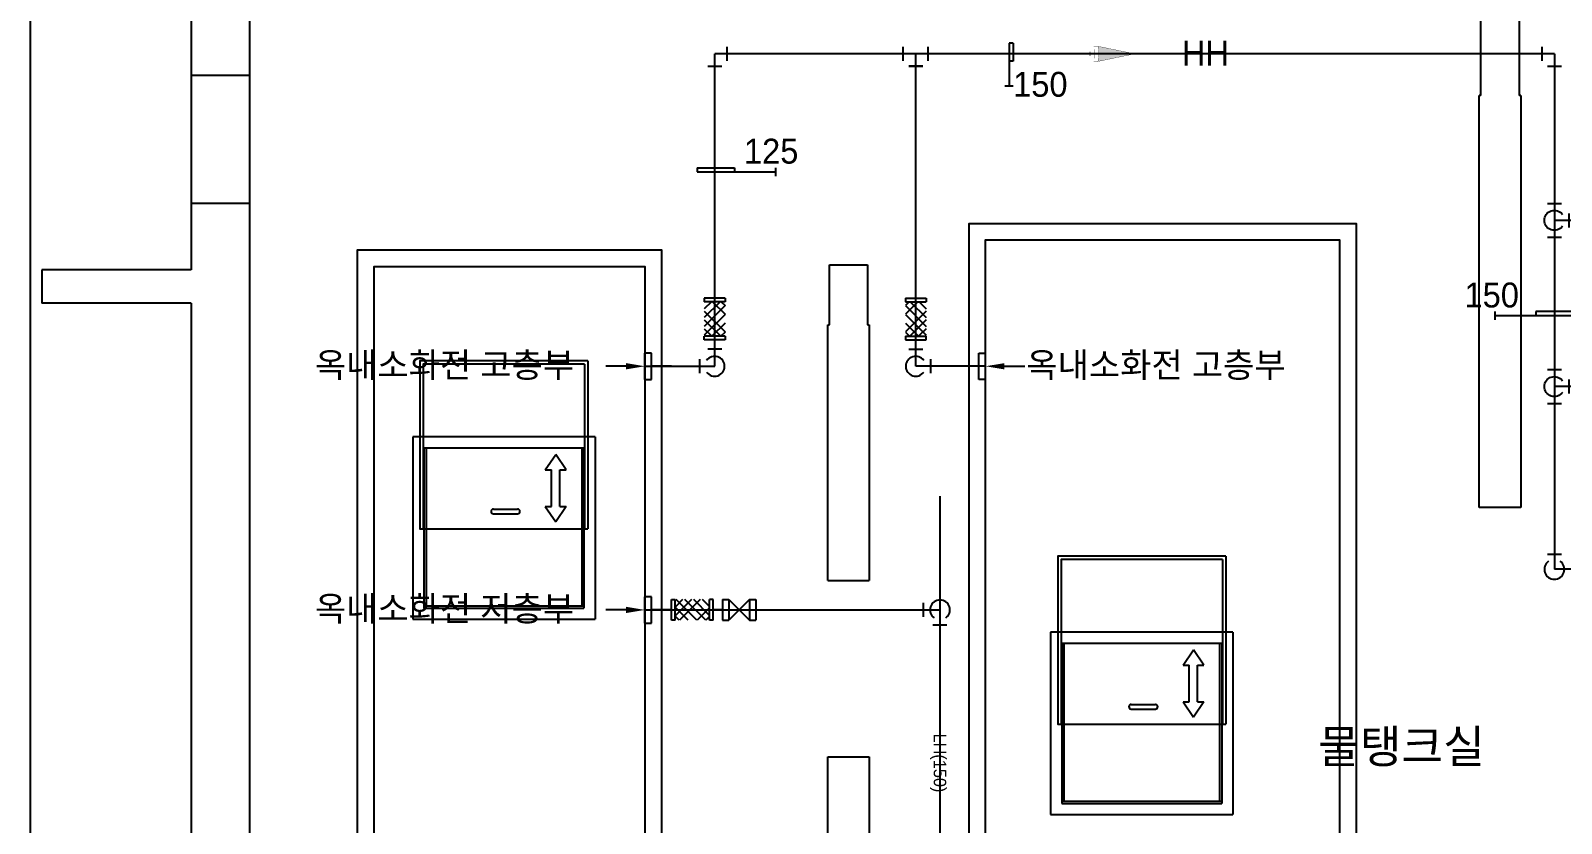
# Model space of a CAD drawing. Header units: millimetres. Extents: x 968909 to 1007504, y 395965 to 423289.
# Drawn here: x 972900 to 982111, y 413628 to 418399 of the extents above; entities that cross this region are included whole.
import ezdxf
from ezdxf.enums import TextEntityAlignment as Align

# ---------------------------------------------------------------- set-up
doc = ezdxf.new("R2010")
doc.units = ezdxf.units.MM
doc.header["$LTSCALE"] = 100
doc.linetypes.add('CONTINOUS', pattern=[0])
doc.linetypes.add('DGN Style 4', pattern=[4.8, 2.4, -1.2, 0, -1.2])
for name, color, linetype in [('-소화(H-고)', 115, 'CONTINOUS'), ('-소화(H-저)', 4, 'Continuous'), ('L2', 2, 'Continuous'), ('L3', 3, 'Continuous'), ('l4', 4, 'Continuous'), ('L6', 6, 'Continuous'), ('L8', 11, 'Continuous'), ('LH(연결송수관)', 3, 'Continuous'), ('TEX', 3, 'Continuous'), ('물탱크', 252, 'Continuous')]:
    doc.layers.add(name, color=color, linetype=linetype)
doc.layers.add('L(c)', color=1, linetype='DGN Style 4', lineweight=5)
doc.styles.add('돋움', font='Dotum.ttf')
doc.styles.add('돋음', font='Dotum.ttf')

# ---------------------------------------------------------------- blocks, each defined once
blk = doc.blocks.new('A$C3A5B1620')
at = {"layer": 'L6'}
for p, q in [((151.6, 132), (151.6, 0)), ((185.6, 132), (151.6, 132)), ((185.6, 132), (185.6, 0)), ((151.6, 0), (185.6, 0))]:
    blk.add_line(p, q, dxfattribs=at)
blk = doc.blocks.new('A$C09E42355')
at = {"layer": 'L2'}
for p, q in [((35, 85), (-35, 85)), ((-75, -35), (-75, 35)), ((35, -85), (-35, -85))]:
    blk.add_line(p, q, dxfattribs=at)
blk.add_arc((0, 0), 50, 215.68533, 144.31467, dxfattribs=at)
blk = doc.blocks.new('A$C60DE656E')
at = {"layer": 'L2'}
for p, q in [((-62.5, -35), (-62.5, 35)), ((35, -62.5), (-35, -62.5))]:
    blk.add_line(p, q, dxfattribs=at)
blk = doc.blocks.new('A$C7822437B')
h = blk.add_hatch(color=256)
edge = h.paths.add_edge_path()
edge.add_arc((32.3, -12.2), 93.8, 436.75948, 443.3351, ccw=False)
edge.add_line((53.8, 79), (236.9, 41.1))
edge.add_line((236.9, 41.1), (53.8, 3.3))
edge.add_arc((32.3, 94.5), 93.8, 276.6649, 283.24052, ccw=False)
edge.add_arc((-108.7, 44.4), 157.9, 344.19317, 358.81163)
edge.add_arc((-108.7, 37.9), 157.9, 361.18837, 375.80683)
at = {"const_width": 1.56}
for points in [[(19.9, 81.5), (32.3, 81.5, -0.057837), (53.8, 79), (236.9, 41.1), (53.8, 3.3, -0.057837), (32.3, 0.8), (19.9, 0.8)], [(43.2, 80.9, -0.063872), (49.1, 41.1, -0.063872), (43.2, 1.4)]]:
    blk.add_lwpolyline(points, format="xyb", dxfattribs=at)
at = {"const_width": 2.6}
for points in [[(1.3, 52.9), (1.3, 41.1), (1.3, 29.4)], [(24.7, 64.6), (24.7, 41.1), (24.7, 17.7)]]:
    blk.add_lwpolyline(points, dxfattribs=at)

msp = doc.modelspace()

# ---------------------------------------------------------------- linework, layer by layer
at = {"layer": '-소화(H-고)', "color": 58}
msp.add_line((977016.8, 417015.2, 54985.4), (977016.8, 418258.7, 54985.4), dxfattribs=at)
at = {"layer": '-소화(H-고)', "color": 20}
for p, q in [((982068.7, 418258.7, 54985.4), (977016.8, 418258.7, 54985.4)), ((977016.8, 416378.7, 54985.4), (977016.8, 418258.7, 54985.4)), ((978225.8, 416378.7, 54985.4), (978225.8, 418258.7, 54985.4)), ((982068.7, 418258.7, 54985.4), (982068.7, 415156.6, 54985.4)), ((983540.6, 417256.7, 54985.4), (982068.7, 417256.7, 54985.4)), ((976595.5, 416378.7, 54985.4), (977016.8, 416378.7, 54985.4)), ((978646.3, 416378.7, 54985.4), (978225.8, 416378.7, 54985.4)), ((984267.1, 416256.6, 54985.4), (982068.7, 416256.6, 54985.4)), ((984267.1, 415156.6, 54985.4), (982068.7, 415156.6, 54985.4))]:
    msp.add_line(p, q, dxfattribs=at)
at = {"layer": '-소화(H-저)', "color": 58}
msp.add_line((978371.5, 415596, 54985.4), (978371.5, 411659.8, 54985.4), dxfattribs=at)
at = {"layer": '-소화(H-저)', "color": 2}
for p, q in [((976596.3, 414912.5, 54985.4), (978371.5, 414912.5, 54985.4)), ((978371.5, 414912.5, 54985.4), (978371.5, 411519.1, 54985.4))]:
    msp.add_line(p, q, dxfattribs=at)
for p, q in [((978812, 418323.5, 54985.4), (978787, 418323.5, 54985.4)), ((978787, 418323.5, 54985.4), (978787, 418064, 54985.4)), ((978812, 418323.5, 54985.4), (978812, 418214, 54985.4)), ((978812, 418214, 54985.4), (978787, 418214, 54985.4)), ((978812, 418064, 54985.4), (978762, 418064, 54985.4)), ((976910.2, 417573.3, 54985.4), (976910.2, 417548.3, 54985.4)), ((976910.2, 417573.3, 54985.4), (977135.2, 417573.3, 54985.4)), ((976910.2, 417548.3, 54985.4), (977381.8, 417548.3, 54985.4)), ((977135.2, 417573.3, 54985.4), (977135.2, 417548.3, 54985.4)), ((977381.8, 417573.3, 54985.4), (977381.8, 417523.3, 54985.4)), ((981709.6, 416707.6, 54985.4), (981709.6, 416657.6, 54985.4)), ((982181.2, 416682.6, 54985.4), (981709.6, 416682.6, 54985.4)), ((981956.2, 416707.6, 54985.4), (981956.2, 416682.6, 54985.4)), ((982181.2, 416707.6, 54985.4), (981956.2, 416707.6, 54985.4)), ((976483, 416378.7, 54985.4), (976360.1, 416378.7, 54985.4)), ((978758.8, 416378.7, 54985.4), (978881.8, 416378.7, 54985.4)), ((976483, 414912.4, 54985.4), (976360.1, 414912.4, 54985.4))]:
    msp.add_line(p, q)
for points in [[(976483, 416359.9, 54985.4), (976483, 416397.4, 54985.4), (976595.5, 416378.7, 54985.4)], [(978758.8, 416359.9, 54985.4), (978758.8, 416397.4, 54985.4), (978646.3, 416378.7, 54985.4)], [(976483, 414893.6, 54985.4), (976483, 414931.1, 54985.4), (976595.5, 414912.4, 54985.4)]]:
    msp.add_solid(points)
at = {"layer": 'L(c)'}
msp.add_line((976703.3, 414912.5, 54985.4), (976741.3, 414912.5, 54985.4), dxfattribs=at)
at = {"layer": 'L2'}
for p, q in [((977058, 416480.7, 54985.4), (976974, 416480.7, 54985.4)), ((978183.8, 416480.7, 54985.4), (978267.8, 416480.7, 54985.4)), ((976926, 416336.7, 54985.4), (976926, 416420.7, 54985.4)), ((978315.8, 416336.7, 54985.4), (978315.8, 416420.7, 54985.4)), ((982110.7, 415246.6, 54985.4), (982026.7, 415246.6, 54985.4)), ((977063.2, 414912.4, 54985.4), (977006.3, 414912.4, 54985.4)), ((978269.5, 414954.5, 54985.4), (978269.5, 414870.5, 54985.4)), ((978329.5, 414822.5, 54985.4), (978413.5, 414822.5, 54985.4))]:
    msp.add_line(p, q, dxfattribs=at)
for centre, start, end in [((977016, 416378.7, 54985.4), 215.68533, 144.31467), ((978225.8, 416378.7, 54985.4), 35.68533, 324.31467), ((982068.7, 415156.6, 54985.4), 125.68533, 54.31467), ((978371.5, 414912.5, 54985.4), 305.68533, 234.31467)]:
    msp.add_arc(centre, 60, start, end, dxfattribs=at)
at = {"layer": 'l4'}
for p, q in [((974216.3, 418758.7, 54985.4), (974216.3, 418128.7, 54985.4)), ((973866.3, 418558.7, 54985.4), (973866.3, 418128.7, 54985.4)), ((981626.3, 418008.7, 54985.4), (981626.3, 418458.7, 54985.4)), ((981856.3, 418458.7, 54985.4), (981856.3, 418008.7, 54985.4)), ((973866.3, 418128.7, 54985.4), (973866.3, 417358.7, 54985.4)), ((974216.3, 418128.7, 54985.4), (973866.3, 418128.7, 54985.4)), ((974216.3, 418128.7, 54985.4), (974216.3, 417358.7, 54985.4)), ((981616.3, 415528.7, 54985.4), (981616.3, 418008.7, 54985.4)), ((981626.3, 418008.7, 54985.4), (981616.3, 418008.7, 54985.4)), ((981866.3, 418008.7, 54985.4), (981856.3, 418008.7, 54985.4)), ((981866.3, 418008.7, 54985.4), (981866.3, 415528.7, 54985.4)), ((974216.3, 417358.7, 54985.4), (973866.3, 417358.7, 54985.4)), ((973866.3, 417358.7, 54985.4), (973866.3, 416958.7, 54985.4)), ((974216.3, 417358.7, 54985.4), (974216.3, 411208.7, 54985.4)), ((973866.3, 416958.7, 54985.4), (972966.3, 416958.7, 54985.4)), ((972966.3, 416958.7, 54985.4), (972966.3, 416758.7, 54985.4)), ((977706.3, 416628.7, 54985.4), (977706.3, 416988.7, 54985.4)), ((977706.3, 416988.7, 54985.4), (977936.3, 416988.7, 54985.4)), ((977936.3, 416988.7, 54985.4), (977936.3, 416628.7, 54985.4)), ((973866.3, 416758.7, 54985.4), (972966.3, 416758.7, 54985.4)), ((973866.3, 416758.7, 54985.4), (973866.3, 413178.7, 54985.4)), ((977696.3, 415088.7, 54985.4), (977696.3, 416628.7, 54985.4)), ((977696.3, 416628.7, 54985.4), (977706.3, 416628.7, 54985.4)), ((977936.3, 416628.7, 54985.4), (977946.3, 416628.7, 54985.4)), ((977946.3, 416628.7, 54985.4), (977946.3, 415088.7, 54985.4)), ((981866.3, 415528.7, 54985.4), (981616.3, 415528.7, 54985.4)), ((977696.3, 415088.7, 54985.4), (977946.3, 415088.7, 54985.4)), ((977696.3, 411658.7, 54985.4), (977696.3, 414028.7, 54985.4)), ((977696.3, 414028.7, 54985.4), (977946.3, 414028.7, 54985.4)), ((977946.3, 414028.7, 54985.4), (977946.3, 411658.7, 54985.4))]:
    msp.add_line(p, q, dxfattribs=at)
at = {"layer": 'l4', "elevation": 54985.4}
msp.add_lwpolyline([(972899.6, 420465.4), (1001940.9, 420465.4), (1001940.9, 403942.8), (972899.6, 403942.8)], close=True, dxfattribs=at)
at = {"layer": 'L6'}
for p, q in [((976953.5, 416788.1, 54985.4), (976953.5, 416767.3, 54985.4)), ((977078.5, 416788.1, 54985.4), (976953.5, 416788.1, 54985.4)), ((977078.5, 416767.3, 54985.4), (976953.5, 416767.3, 54985.4)), ((977078.5, 416788.1, 54985.4), (977078.5, 416767.3, 54985.4)), ((978163.3, 416788.1, 54985.4), (978163.3, 416767.3, 54985.4)), ((978163.3, 416788.1, 54985.4), (978288.3, 416788.1, 54985.4)), ((978163.3, 416767.3, 54985.4), (978288.3, 416767.3, 54985.4)), ((978288.3, 416788.1, 54985.4), (978288.3, 416767.3, 54985.4)), ((976953.5, 416538.1, 54985.4), (976953.5, 416558.9, 54985.4)), ((977078.5, 416558.9, 54985.4), (976953.5, 416558.9, 54985.4)), ((977078.5, 416538.1, 54985.4), (976953.5, 416538.1, 54985.4)), ((977078.5, 416558.9, 54985.4), (977078.5, 416538.1, 54985.4)), ((978163.3, 416558.9, 54985.4), (978163.3, 416538.1, 54985.4)), ((978163.3, 416558.9, 54985.4), (978288.3, 416558.9, 54985.4)), ((978163.3, 416538.1, 54985.4), (978288.3, 416538.1, 54985.4)), ((978288.3, 416538.1, 54985.4), (978288.3, 416558.9, 54985.4)), ((976756.3, 414974.9, 54985.4), (976777.2, 414974.9, 54985.4)), ((976756.3, 414849.9, 54985.4), (976756.3, 414974.9, 54985.4)), ((976777.2, 414849.9, 54985.4), (976777.2, 414974.9, 54985.4)), ((977006.3, 414974.9, 54985.4), (976985.5, 414974.9, 54985.4)), ((976985.5, 414849.9, 54985.4), (976985.5, 414974.9, 54985.4)), ((977006.3, 414849.9, 54985.4), (977006.3, 414974.9, 54985.4)), ((977063.2, 414974.9, 54985.4), (977063.2, 414849.9, 54985.4)), ((977063.2, 414974.9, 54985.4), (977100.7, 414974.9, 54985.4)), ((977225.7, 414974.9, 54985.4), (977100.7, 414849.9, 54985.4)), ((977100.7, 414974.9, 54985.4), (977225.7, 414849.9, 54985.4)), ((977100.7, 414974.9, 54985.4), (977100.7, 414849.9, 54985.4)), ((977225.7, 414974.9, 54985.4), (977225.7, 414849.9, 54985.4)), ((977225.7, 414974.9, 54985.4), (977263.2, 414974.9, 54985.4)), ((977263.2, 414974.9, 54985.4), (977263.2, 414849.9, 54985.4)), ((976777.2, 414849.9, 54985.4), (976756.3, 414849.9, 54985.4)), ((977006.3, 414849.9, 54985.4), (976985.5, 414849.9, 54985.4)), ((977063.2, 414849.9, 54985.4), (977100.7, 414849.9, 54985.4)), ((977225.7, 414849.9, 54985.4), (977263.2, 414849.9, 54985.4))]:
    msp.add_line(p, q, dxfattribs=at)
at = {"layer": 'L8'}
for p, q in [((976995.9, 416767.3, 54985.4), (976953.5, 416724.9, 54985.4)), ((977048.9, 416767.3, 54985.4), (976953.5, 416671.9, 54985.4)), ((977078.5, 416743.8, 54985.4), (976953.5, 416618.8, 54985.4)), ((977002.8, 416767.3, 54985.4), (977078.5, 416691.6, 54985.4)), ((977055.9, 416767.3, 54985.4), (977078.5, 416744.6, 54985.4)), ((978239, 416767.3, 54985.4), (978163.3, 416691.6, 54985.4)), ((978186, 416767.3, 54985.4), (978163.3, 416744.6, 54985.4)), ((978163.3, 416743.8, 54985.4), (978288.3, 416618.8, 54985.4)), ((978192.9, 416767.3, 54985.4), (978288.3, 416671.9, 54985.4)), ((978246, 416767.3, 54985.4), (978288.3, 416724.9, 54985.4)), ((976953.5, 416710.5, 54985.4), (977078.5, 416585.5, 54985.4)), ((977078.5, 416690.8, 54985.4), (976953.5, 416565.8, 54985.4)), ((976953.5, 416657.5, 54985.4), (977052.1, 416558.9, 54985.4)), ((977078.5, 416637.8, 54985.4), (976999.7, 416558.9, 54985.4)), ((978288.3, 416710.5, 54985.4), (978163.3, 416585.5, 54985.4)), ((978163.3, 416690.8, 54985.4), (978288.3, 416565.8, 54985.4)), ((978163.3, 416637.8, 54985.4), (978242.2, 416558.9, 54985.4)), ((978288.3, 416657.5, 54985.4), (978189.8, 416558.9, 54985.4)), ((976953.5, 416604.4, 54985.4), (976999, 416558.9, 54985.4)), ((977078.5, 416584.7, 54985.4), (977052.7, 416558.9, 54985.4)), ((978163.3, 416584.7, 54985.4), (978189.1, 416558.9, 54985.4)), ((978288.3, 416604.4, 54985.4), (978242.8, 416558.9, 54985.4)), ((976822.7, 414974.9, 54985.4), (976777.2, 414929.4, 54985.4)), ((976875.7, 414974.9, 54985.4), (976777.2, 414876.3, 54985.4)), ((976909, 414849.9, 54985.4), (976784, 414974.9, 54985.4)), ((976928.7, 414974.9, 54985.4), (976803.7, 414849.9, 54985.4)), ((976962.1, 414849.9, 54985.4), (976837.1, 414974.9, 54985.4)), ((976985.5, 414879.5, 54985.4), (976890.1, 414974.9, 54985.4)), ((976985.5, 414932.5, 54985.4), (976943.1, 414974.9, 54985.4)), ((976856, 414849.9, 54985.4), (976777.2, 414928.7, 54985.4)), ((976803, 414849.9, 54985.4), (976777.2, 414875.7, 54985.4)), ((976985.5, 414925.6, 54985.4), (976909.8, 414849.9, 54985.4)), ((976985.5, 414872.5, 54985.4), (976962.8, 414849.9, 54985.4))]:
    msp.add_line(p, q, dxfattribs=at)
at = {"layer": 'LH(연결송수관)'}
for p, q in [((976756.3, 416378.7, 54985.4), (976636.3, 416378.7, 54985.4)), ((976756.3, 414912.4, 54985.4), (976636.3, 414912.4, 54985.4))]:
    msp.add_line(p, q, dxfattribs=at)
at = {"layer": '물탱크'}
for p, q in [((976233.4, 416390.7, 54985.4), (976233.4, 415399.5, 54985.4)), ((976233.4, 416390.7, 54985.4), (976233.4, 415399.5, 54985.4)), ((976253.6, 416410.9, 54985.4), (976253.5, 415399.5, 54985.4)), ((976253.6, 416410.9, 54985.4), (976253.5, 415399.5, 54985.4)), ((976296.8, 415953.7, 54985.4), (975199, 415953.7, 54985.4)), ((975199, 415953.7, 54985.4), (975199, 414855.9, 54985.4)), ((976296.8, 415953.7, 54985.4), (975199, 415953.7, 54985.4)), ((975199, 415953.7, 54985.4), (975199, 414855.9, 54985.4)), ((976296.8, 415953.7, 54985.4), (976296.7, 414855.9, 54985.4)), ((976296.8, 415953.7, 54985.4), (976296.7, 414855.9, 54985.4)), ((975266.3, 415886.4, 54985.4), (975266.2, 414923.2, 54985.4)), ((975266.3, 415886.4, 54985.4), (975266.2, 414923.2, 54985.4)), ((976229.5, 415886.4, 54985.4), (975266.3, 415886.4, 54985.4)), ((976229.5, 415886.4, 54985.4), (975266.3, 415886.4, 54985.4)), ((975279.7, 415886.4, 54985.4), (975279.7, 415399.5, 54985.4)), ((975279.7, 415886.4, 54985.4), (975279.7, 415399.5, 54985.4)), ((975996.8, 415754.9, 54985.4), (976059.2, 415846.7, 54985.4)), ((975996.8, 415754.9, 54985.4), (976059.2, 415846.7, 54985.4)), ((976121.6, 415754.9, 54985.4), (976059.2, 415846.7, 54985.4)), ((976121.6, 415754.9, 54985.4), (976059.2, 415846.7, 54985.4)), ((976216, 415886.4, 54985.4), (976216, 415399.5, 54985.4)), ((976216, 415886.4, 54985.4), (976216, 415399.5, 54985.4)), ((976229.5, 415886.4, 54985.4), (976229.5, 414923.2, 54985.4)), ((976229.5, 415886.4, 54985.4), (976229.5, 414923.2, 54985.4)), ((975996.8, 415754.9, 54985.4), (976034.3, 415754.9, 54985.4)), ((975996.8, 415754.9, 54985.4), (976034.3, 415754.9, 54985.4)), ((976034.3, 415535.1, 54985.4), (976034.3, 415754.9, 54985.4)), ((976034.3, 415535.1, 54985.4), (976034.3, 415754.9, 54985.4)), ((976084.1, 415754.9, 54985.4), (976121.6, 415754.9, 54985.4)), ((976084.1, 415535.1, 54985.4), (976084.1, 415754.9, 54985.4)), ((976084.1, 415754.9, 54985.4), (976121.6, 415754.9, 54985.4)), ((976084.1, 415535.1, 54985.4), (976084.1, 415754.9, 54985.4)), ((975996.8, 415535.1, 54985.4), (976034.3, 415535.1, 54985.4)), ((975996.8, 415535.1, 54985.4), (976059.2, 415443.2, 54985.4)), ((975996.8, 415535.1, 54985.4), (976034.3, 415535.1, 54985.4)), ((975996.8, 415535.1, 54985.4), (976059.2, 415443.2, 54985.4)), ((976121.6, 415535.1, 54985.4), (976059.2, 415443.2, 54985.4)), ((976121.6, 415535.1, 54985.4), (976059.2, 415443.2, 54985.4)), ((976084.1, 415535.1, 54985.4), (976121.6, 415535.1, 54985.4)), ((976084.1, 415535.1, 54985.4), (976121.6, 415535.1, 54985.4)), ((975684.6, 415519.5, 54985.4), (975830, 415519.5, 54985.4)), ((975684.6, 415519.5, 54985.4), (975830, 415519.5, 54985.4)), ((975684.6, 415491.2, 54985.4), (975830, 415491.2, 54985.4)), ((975684.6, 415491.2, 54985.4), (975830, 415491.2, 54985.4)), ((975279.7, 415399.5, 54985.4), (975279.7, 414936.7, 54985.4)), ((975279.7, 415399.5, 54985.4), (975279.7, 414936.7, 54985.4)), ((976216, 415399.5, 54985.4), (976216, 414936.7, 54985.4)), ((976216, 415399.5, 54985.4), (976216, 414936.7, 54985.4)), ((980071.1, 415215.2, 54985.4), (980071.1, 414224.1, 54985.4)), ((980071.1, 415215.2, 54985.4), (980071.1, 414224.1, 54985.4)), ((980091.3, 415235.4, 54985.4), (980091.3, 414224.1, 54985.4)), ((980091.3, 415235.4, 54985.4), (980091.3, 414224.1, 54985.4)), ((975266.2, 414936.7, 54985.4), (976229.5, 414936.7, 54985.4)), ((975266.2, 414936.7, 54985.4), (976229.5, 414936.7, 54985.4)), ((975266.2, 414923.2, 54985.4), (976229.5, 414923.2, 54985.4)), ((975266.2, 414923.2, 54985.4), (976229.5, 414923.2, 54985.4)), ((975199, 414855.9, 54985.4), (976296.7, 414855.9, 54985.4)), ((975199, 414855.9, 54985.4), (976296.7, 414855.9, 54985.4)), ((980134.5, 414778.2, 54985.4), (979036.7, 414778.2, 54985.4)), ((979036.7, 414778.2, 54985.4), (979036.7, 413680.4, 54985.4)), ((980134.5, 414778.2, 54985.4), (979036.7, 414778.2, 54985.4)), ((979036.7, 414778.2, 54985.4), (979036.7, 413680.4, 54985.4)), ((980067.2, 414710.9, 54985.4), (979104, 414710.9, 54985.4)), ((979104, 414710.9, 54985.4), (979104, 413747.7, 54985.4)), ((980067.2, 414710.9, 54985.4), (979104, 414710.9, 54985.4)), ((979104, 414710.9, 54985.4), (979104, 413747.7, 54985.4)), ((979117.4, 414710.9, 54985.4), (979117.4, 414224.1, 54985.4)), ((979117.4, 414710.9, 54985.4), (979117.4, 414224.1, 54985.4)), ((980053.7, 414710.9, 54985.4), (980053.7, 414224.1, 54985.4)), ((980053.7, 414710.9, 54985.4), (980053.7, 414224.1, 54985.4)), ((980067.2, 414710.9, 54985.4), (980067.2, 413747.7, 54985.4)), ((980067.2, 414710.9, 54985.4), (980067.2, 413747.7, 54985.4)), ((980134.5, 414778.2, 54985.4), (980134.5, 413680.4, 54985.4)), ((980134.5, 414778.2, 54985.4), (980134.5, 413680.4, 54985.4)), ((979834.6, 414579.4, 54985.4), (979896.9, 414671.2, 54985.4)), ((979834.6, 414579.4, 54985.4), (979896.9, 414671.2, 54985.4)), ((979959.3, 414579.4, 54985.4), (979896.9, 414671.2, 54985.4)), ((979959.3, 414579.4, 54985.4), (979896.9, 414671.2, 54985.4)), ((979834.6, 414579.4, 54985.4), (979872.1, 414579.4, 54985.4)), ((979834.6, 414579.4, 54985.4), (979872.1, 414579.4, 54985.4)), ((979872.1, 414359.6, 54985.4), (979872.1, 414579.4, 54985.4)), ((979872.1, 414359.6, 54985.4), (979872.1, 414579.4, 54985.4)), ((979921.8, 414579.4, 54985.4), (979959.3, 414579.4, 54985.4)), ((979921.8, 414359.6, 54985.4), (979921.8, 414579.4, 54985.4)), ((979921.8, 414579.4, 54985.4), (979959.3, 414579.4, 54985.4)), ((979921.8, 414359.6, 54985.4), (979921.8, 414579.4, 54985.4)), ((979522.3, 414344, 54985.4), (979667.7, 414344, 54985.4)), ((979522.3, 414344, 54985.4), (979667.7, 414344, 54985.4)), ((979834.6, 414359.6, 54985.4), (979872.1, 414359.6, 54985.4)), ((979834.6, 414359.6, 54985.4), (979896.9, 414267.8, 54985.4)), ((979834.6, 414359.6, 54985.4), (979872.1, 414359.6, 54985.4)), ((979834.6, 414359.6, 54985.4), (979896.9, 414267.8, 54985.4)), ((979959.3, 414359.6, 54985.4), (979896.9, 414267.8, 54985.4)), ((979959.3, 414359.6, 54985.4), (979896.9, 414267.8, 54985.4)), ((979921.8, 414359.6, 54985.4), (979959.3, 414359.6, 54985.4)), ((979921.8, 414359.6, 54985.4), (979959.3, 414359.6, 54985.4)), ((979522.3, 414315.8, 54985.4), (979667.7, 414315.8, 54985.4)), ((979522.3, 414315.8, 54985.4), (979667.7, 414315.8, 54985.4)), ((979117.4, 414224.1, 54985.4), (979117.4, 413761.2, 54985.4)), ((979117.4, 414224.1, 54985.4), (979117.4, 413761.2, 54985.4)), ((980053.7, 414224.1, 54985.4), (980053.7, 413761.2, 54985.4)), ((980053.7, 414224.1, 54985.4), (980053.7, 413761.2, 54985.4)), ((979036.7, 413680.4, 54985.4), (980134.5, 413680.4, 54985.4)), ((979036.7, 413680.4, 54985.4), (980134.5, 413680.4, 54985.4)), ((979104, 413761.2, 54985.4), (980067.2, 413761.2, 54985.4)), ((979104, 413761.2, 54985.4), (980067.2, 413761.2, 54985.4)), ((979104, 413747.7, 54985.4), (980067.2, 413747.7, 54985.4)), ((979104, 413747.7, 54985.4), (980067.2, 413747.7, 54985.4))]:
    msp.add_line(p, q, dxfattribs=at)
at = {"layer": '물탱크', "elevation": 54985.4}
for points in [[(978546.3, 417238.7), (980876.3, 417238.7), (980876.3, 411908.7), (978546.3, 411908.7)], [(978546.3, 411908.7), (978546.3, 417238.7), (980876.3, 417238.7), (980876.3, 411908.7)], [(978646.3, 412008.7), (978646.3, 417138.7), (980776.3, 417138.7), (980776.3, 412008.7)], [(974866.3, 417078.7), (976696.3, 417078.7), (976696.3, 411748.7), (974866.3, 411748.7)], [(974866.3, 411748.7), (974866.3, 417078.7), (976696.3, 417078.7), (976696.3, 411748.7)], [(974966.3, 411848.7), (974966.3, 416978.7), (976596.3, 416978.7), (976596.3, 411848.7)]]:
    msp.add_lwpolyline(points, close=True, dxfattribs=at)
for points in [[(976253.6, 416410.9), (975242.2, 416410.9), (975242.2, 415399.5), (976253.5, 415399.5)], [(976253.6, 416410.9), (975242.2, 416410.9), (975242.2, 415399.5), (976253.5, 415399.5)], [(976233.4, 416390.7), (975262.4, 416390.7), (975262.4, 415399.5)], [(976233.4, 416390.7), (975262.4, 416390.7), (975262.4, 415399.5)], [(980091.3, 415235.4), (979079.9, 415235.4), (979079.9, 414224.1), (980091.3, 414224.1)], [(980091.3, 415235.4), (979079.9, 415235.4), (979079.9, 414224.1), (980091.3, 414224.1)], [(980071.1, 415215.2), (979100.1, 415215.2), (979100.1, 414224.1)], [(980071.1, 415215.2), (979100.1, 415215.2), (979100.1, 414224.1)]]:
    msp.add_lwpolyline(points, dxfattribs=at)
at = {"layer": '물탱크'}
for centre, start, end in [((975684.6, 415505.4, 54985.4), 90, 270), ((975830, 415505.4, 54985.4), 270, 90), ((975830, 415505.4, 54985.4), 270, 90), ((979522.3, 414329.9, 54985.4), 90, 270), ((979522.3, 414329.9, 54985.4), 90, 270), ((979667.7, 414329.9, 54985.4), 270, 90), ((979667.7, 414329.9, 54985.4), 270, 90)]:
    msp.add_arc(centre, 14.1, start, end, dxfattribs=at)

# ---------------------------------------------------------------- block references
at = {"rotation": 180}
for name, p, xscale, yscale, zscale in [('A$C7822437B', (979272.8, 418305.6, 54985.4), -1.14000000000004, 1.139999999999474, 1.14), ('A$C3A5B1620', (976818.3, 416457.9, 54985.4), 1.199999999999999, 1.199999999999999, 1.199999999999999), ('A$C3A5B1620', (978423.6, 416457.9, 54985.4), -1.199999999999999, 1.199999999999999, 1.199999999999999), ('A$C3A5B1620', (976818.3, 414991.6, 54985.4), 1.199999999999999, 1.199999999999999, 1.199999999999999)]:
    msp.add_blockref(name, p, dxfattribs=dict(at, xscale=xscale, yscale=yscale, zscale=zscale))
at = {"layer": 'L3', "yscale": 1.199999999999999, "zscale": 1.199999999999999}
for name, p, xscale in [('A$C60DE656E', (977016.8, 418258.7, 54985.4), -1.199999999999999), ('A$C60DE656E', (978225.8, 418258.7, 54985.4), 1.199999999999999), ('A$C60DE656E', (978225.8, 418258.7, 54985.4), -1.199999999999999), ('A$C09E42355', (982068.7, 417256.7, 54985.4), -1.199999999999999), ('A$C09E42355', (982068.7, 416256.6, 54985.4), -1.199999999999999)]:
    msp.add_blockref(name, p, dxfattribs=dict(at, xscale=xscale))
at = {"layer": 'L3', "xscale": -1.199999999999999, "yscale": 1.199999999999999, "zscale": 1.199999999999999, "rotation": 270}
msp.add_blockref('A$C60DE656E', (982068.7, 418258.7, 57808.8), dxfattribs=at)

# ---------------------------------------------------------------- texts
at = {"layer": '-소화(H-저)', "style": '돋움'}
msp.add_text('LH(150)', height=75, rotation=270, dxfattribs=at).set_placement((978334.1, 414168.6, 54985.4))
at = {"layer": 'l4', "style": '돋음'}
msp.add_text('물탱크실', height=200, dxfattribs=at).set_placement((981650.9, 413930.9, 0), align=Align.BOTTOM_RIGHT)
at = {"layer": 'TEX', "style": '돋움'}
for s, p in [('HH', (979827.2, 418188.4, 54985.4)), ('150', (978811.9, 418000.4, 54985.4)), ('125', (977192.2, 417598.2, 54985.4)), ('150', (981528, 416732.5, 54985.4)), ('옥내소화전 고층부', (974609.8, 416311.8, 54985.4)), ('옥내소화전 고층부', (978891.3, 416311.8, 54985.4)), ('옥내소화전 저층부', (974609.8, 414845.5, 54985.4))]:
    msp.add_text(s, height=150, dxfattribs=at).set_placement(p)

doc.saveas('drawing.dxf')
